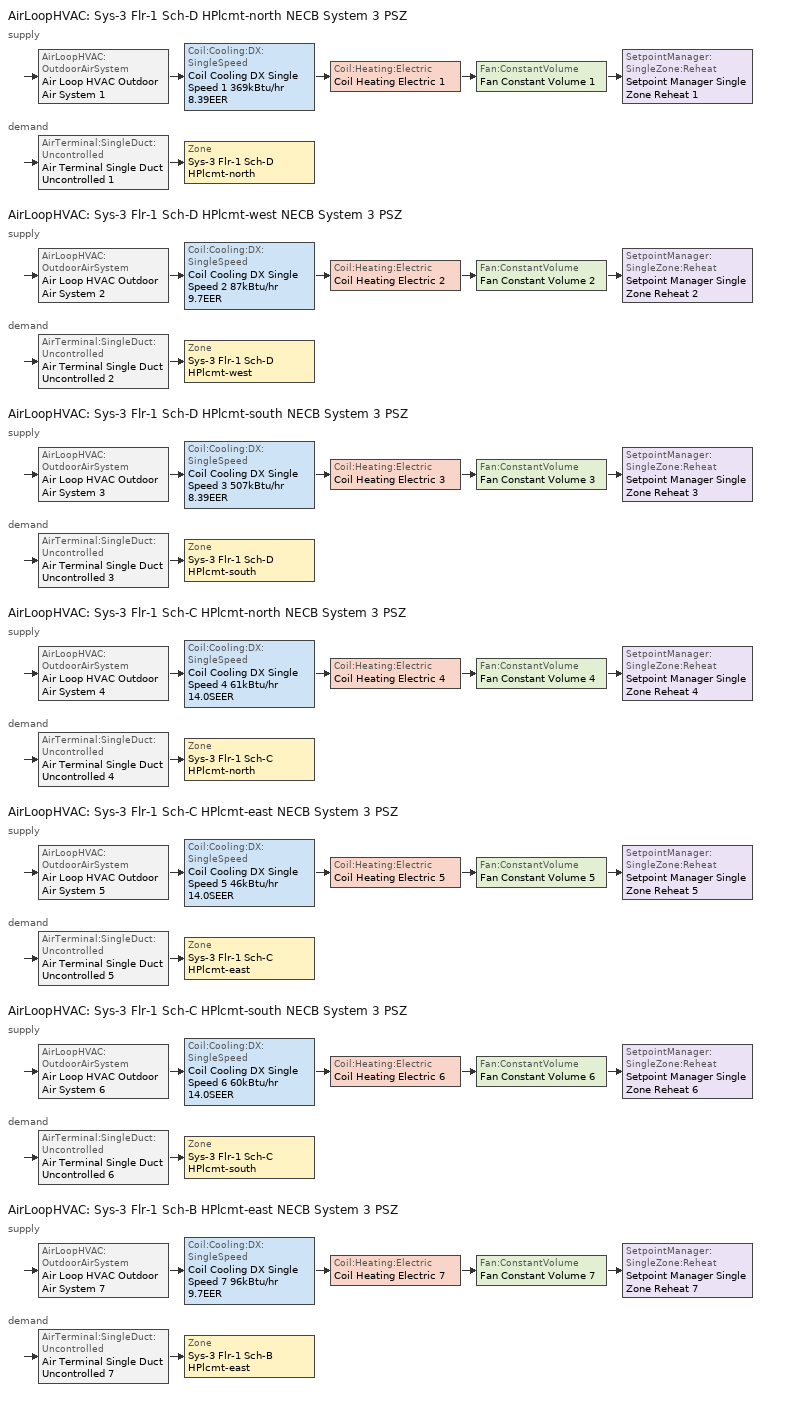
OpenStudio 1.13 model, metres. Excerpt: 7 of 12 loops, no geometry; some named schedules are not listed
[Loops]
AirLoopHVAC 'Sys-3 Flr-1 Sch-D HPlcmt-north NECB System 3 PSZ'
 supply: AirLoopHVAC:OutdoorAirSystem 'Air Loop HVAC Outdoor Air System 1' > Coil:Cooling:DX:SingleSpeed 'Coil Cooling DX Single Speed 1 369kBtu/hr 8.39EER' > Coil:Heating:Electric 'Coil Heating Electric 1' > Fan:ConstantVolume 'Fan Constant Volume 1' > SetpointManager:SingleZone:Reheat 'Setpoint Manager Single Zone Reheat 1'
 demand: AirTerminal:SingleDuct:Uncontrolled 'Air Terminal Single Duct Uncontrolled 1' > Zone 'Sys-3 Flr-1 Sch-D HPlcmt-north'
AirLoopHVAC 'Sys-3 Flr-1 Sch-D HPlcmt-west NECB System 3 PSZ'
 supply: AirLoopHVAC:OutdoorAirSystem 'Air Loop HVAC Outdoor Air System 2' > Coil:Cooling:DX:SingleSpeed 'Coil Cooling DX Single Speed 2 87kBtu/hr 9.7EER' > Coil:Heating:Electric 'Coil Heating Electric 2' > Fan:ConstantVolume 'Fan Constant Volume 2' > SetpointManager:SingleZone:Reheat 'Setpoint Manager Single Zone Reheat 2'
 demand: AirTerminal:SingleDuct:Uncontrolled 'Air Terminal Single Duct Uncontrolled 2' > Zone 'Sys-3 Flr-1 Sch-D HPlcmt-west'
AirLoopHVAC 'Sys-3 Flr-1 Sch-D HPlcmt-south NECB System 3 PSZ'
 supply: AirLoopHVAC:OutdoorAirSystem 'Air Loop HVAC Outdoor Air System 3' > Coil:Cooling:DX:SingleSpeed 'Coil Cooling DX Single Speed 3 507kBtu/hr 8.39EER' > Coil:Heating:Electric 'Coil Heating Electric 3' > Fan:ConstantVolume 'Fan Constant Volume 3' > SetpointManager:SingleZone:Reheat 'Setpoint Manager Single Zone Reheat 3'
 demand: AirTerminal:SingleDuct:Uncontrolled 'Air Terminal Single Duct Uncontrolled 3' > Zone 'Sys-3 Flr-1 Sch-D HPlcmt-south'
AirLoopHVAC 'Sys-3 Flr-1 Sch-C HPlcmt-north NECB System 3 PSZ'
 supply: AirLoopHVAC:OutdoorAirSystem 'Air Loop HVAC Outdoor Air System 4' > Coil:Cooling:DX:SingleSpeed 'Coil Cooling DX Single Speed 4 61kBtu/hr 14.0SEER' > Coil:Heating:Electric 'Coil Heating Electric 4' > Fan:ConstantVolume 'Fan Constant Volume 4' > SetpointManager:SingleZone:Reheat 'Setpoint Manager Single Zone Reheat 4'
 demand: AirTerminal:SingleDuct:Uncontrolled 'Air Terminal Single Duct Uncontrolled 4' > Zone 'Sys-3 Flr-1 Sch-C HPlcmt-north'
AirLoopHVAC 'Sys-3 Flr-1 Sch-C HPlcmt-east NECB System 3 PSZ'
 supply: AirLoopHVAC:OutdoorAirSystem 'Air Loop HVAC Outdoor Air System 5' > Coil:Cooling:DX:SingleSpeed 'Coil Cooling DX Single Speed 5 46kBtu/hr 14.0SEER' > Coil:Heating:Electric 'Coil Heating Electric 5' > Fan:ConstantVolume 'Fan Constant Volume 5' > SetpointManager:SingleZone:Reheat 'Setpoint Manager Single Zone Reheat 5'
 demand: AirTerminal:SingleDuct:Uncontrolled 'Air Terminal Single Duct Uncontrolled 5' > Zone 'Sys-3 Flr-1 Sch-C HPlcmt-east'
AirLoopHVAC 'Sys-3 Flr-1 Sch-C HPlcmt-south NECB System 3 PSZ'
 supply: AirLoopHVAC:OutdoorAirSystem 'Air Loop HVAC Outdoor Air System 6' > Coil:Cooling:DX:SingleSpeed 'Coil Cooling DX Single Speed 6 60kBtu/hr 14.0SEER' > Coil:Heating:Electric 'Coil Heating Electric 6' > Fan:ConstantVolume 'Fan Constant Volume 6' > SetpointManager:SingleZone:Reheat 'Setpoint Manager Single Zone Reheat 6'
 demand: AirTerminal:SingleDuct:Uncontrolled 'Air Terminal Single Duct Uncontrolled 6' > Zone 'Sys-3 Flr-1 Sch-C HPlcmt-south'
AirLoopHVAC 'Sys-3 Flr-1 Sch-B HPlcmt-east NECB System 3 PSZ'
 supply: AirLoopHVAC:OutdoorAirSystem 'Air Loop HVAC Outdoor Air System 7' > Coil:Cooling:DX:SingleSpeed 'Coil Cooling DX Single Speed 7 96kBtu/hr 9.7EER' > Coil:Heating:Electric 'Coil Heating Electric 7' > Fan:ConstantVolume 'Fan Constant Volume 7' > SetpointManager:SingleZone:Reheat 'Setpoint Manager Single Zone Reheat 7'
 demand: AirTerminal:SingleDuct:Uncontrolled 'Air Terminal Single Duct Uncontrolled 7' > Zone 'Sys-3 Flr-1 Sch-B HPlcmt-east'
[Sizing:Zone] Zone Cooling Design Supply Air Temperature Input Method=SupplyAirTemperature; Zone Cooling Design Supply Air Temperature {C}=13; Zone Cooling Design Supply Air Temperature Difference {deltaC}=11.11; Zone Heating Design Supply Air Temperature Input Method=SupplyAirTemperature; Zone Heating Design Supply Air Temperature {C}=43; Zone Heating Design Supply Air Temperature Difference {deltaC}=11.11; Zone Cooling Design Supply Air Humidity Ratio {kg-H2O/kg-air}=0.0085; Zone Heating Design Supply Air Humidity Ratio {kg-H2O/kg-air}=0.008; Zone Heating Sizing Factor=1.3; Zone Cooling Sizing Factor=1.1; Cooling Design Air Flow Method=DesignDay; Heating Design Air Flow Method=DesignDay; Account for Dedicated Outdoor Air System=No; Dedicated Outdoor Air System Control Strategy=NeutralSupplyAir; Dedicated Outdoor Air Low Setpoint Temperature for Design {C}=autosize; Dedicated Outdoor Air High Setpoint Temperature for Design {C}=autosize
Sys-3 Flr-1 Sch-D HPlcmt-north; Sys-3 Flr-1 Sch-D HPlcmt-west; Sys-3 Flr-1 Sch-D HPlcmt-south; Sys-3 Flr-1 Sch-C HPlcmt-north; Sys-3 Flr-1 Sch-C HPlcmt-east; Sys-3 Flr-1 Sch-C HPlcmt-south; Sys-3 Flr-1 Sch-B HPlcmt-east
[Zone equipment]
Sys-3 Flr-1 Sch-D HPlcmt-north: Air Terminal Single Duct Uncontrolled 1, Zone HVAC Baseboard Convective Electric 1
Sys-3 Flr-1 Sch-D HPlcmt-west: Air Terminal Single Duct Uncontrolled 2, Zone HVAC Baseboard Convective Electric 2
Sys-3 Flr-1 Sch-D HPlcmt-south: Air Terminal Single Duct Uncontrolled 3, Zone HVAC Baseboard Convective Electric 3
Sys-3 Flr-1 Sch-C HPlcmt-north: Air Terminal Single Duct Uncontrolled 4, Zone HVAC Baseboard Convective Electric 4
Sys-3 Flr-1 Sch-C HPlcmt-east: Air Terminal Single Duct Uncontrolled 5, Zone HVAC Baseboard Convective Electric 5
Sys-3 Flr-1 Sch-C HPlcmt-south: Air Terminal Single Duct Uncontrolled 6, Zone HVAC Baseboard Convective Electric 6
Sys-3 Flr-1 Sch-B HPlcmt-east: Air Terminal Single Duct Uncontrolled 7, Zone HVAC Baseboard Convective Electric 7
[AirLoopHVAC] Design Supply Air Flow Rate {m3/s}=AutoSize
Name | Availability Schedule | Availability Manager
Sys-3 Flr-1 Sch-D HPlcmt-north NECB System 3 PSZ | Sys-3 Flr-1 Sch-D HPlcmt-north NECB System 3 PSZ Occ Sch | Availability Manager Night Cycle 6
Sys-3 Flr-1 Sch-D HPlcmt-west NECB System 3 PSZ | Sys-3 Flr-1 Sch-D HPlcmt-west NECB System 3 PSZ Occ Sch | Availability Manager Night Cycle 8
Sys-3 Flr-1 Sch-D HPlcmt-south NECB System 3 PSZ | Sys-3 Flr-1 Sch-D HPlcmt-south NECB System 3 PSZ Occ Sch | Availability Manager Night Cycle 7
Sys-3 Flr-1 Sch-C HPlcmt-north NECB System 3 PSZ | Sys-3 Flr-1 Sch-C HPlcmt-north NECB System 3 PSZ Occ Sch | Availability Manager Night Cycle 4
Sys-3 Flr-1 Sch-C HPlcmt-east NECB System 3 PSZ | Sys-3 Flr-1 Sch-C HPlcmt-east NECB System 3 PSZ Occ Sch | Availability Manager Night Cycle 3
Sys-3 Flr-1 Sch-C HPlcmt-south NECB System 3 PSZ | Sys-3 Flr-1 Sch-C HPlcmt-south NECB System 3 PSZ Occ Sch | Availability Manager Night Cycle 5
Sys-3 Flr-1 Sch-B HPlcmt-east NECB System 3 PSZ | Sys-3 Flr-1 Sch-B HPlcmt-east NECB System 3 PSZ Occ Sch | Availability Manager Night Cycle 2
[Sizing:System] Type of Load to Size On=Sensible; Design Outdoor Air Flow Rate {m3/s}=Autosize; Minimum System Air Flow Ratio=1; Preheat Design Temperature {C}=7; Preheat Design Humidity Ratio {kg-H2O/kg-Air}=0.008; Precool Design Temperature {C}=13; Precool Design Humidity Ratio {kg-H2O/kg-Air}=0.008; Central Cooling Design Supply Air Temperature {C}=13; Central Heating Design Supply Air Temperature {C}=43; Sizing Option=NonCoincident; 100% Outdoor Air in Cooling=No; 100% Outdoor Air in Heating=No; Central Cooling Design Supply Air Humidity Ratio {kg-H2O/kg-Air}=0.0085; Central Heating Design Supply Air Humidity Ratio {kg-H2O/kg-Air}=0.008; Cooling Design Air Flow Method=DesignDay; Cooling Design Air Flow Rate {m3/s}=0; Heating Design Air Flow Method=DesignDay; Heating Design Air Flow Rate {m3/s}=0; System Outdoor Air Method=ZoneSum; Zone Maximum Outdoor Air Fraction=1; Cooling Supply Air Flow Rate Per Floor Area {m3/s-m2}=0.00996765; Cooling Fraction of Autosized Cooling Supply Air Flow Rate=1; Cooling Supply Air Flow Rate Per Unit Cooling Capacity {m3/s-W}=3.94755e-05; Heating Supply Air Flow Rate Per Floor Area {m3/s-m2}=0.00996765; Heating Fraction of Autosized Heating Supply Air Flow Rate=1; Heating Fraction of Autosized Cooling Supply Air Flow Rate=1; Heating Supply Air Flow Rate Per Unit Heating Capacity {m3/s-W}=3.15882e-05; Cooling Design Capacity Method=CoolingDesignCapacity; Cooling Design Capacity {W}=autosize; Cooling Design Capacity Per Floor Area {W/m2}=234.7; Fraction of Autosized Cooling Design Capacity=1; Heating Design Capacity Method=HeatingDesignCapacity; Heating Design Capacity {W}=autosize; Heating Design Capacity Per Floor Area {W/m2}=157; Fraction of Autosized Heating Design Capacity=1; Central Cooling Capacity Control Method=OnOff
Sys-3 Flr-1 Sch-D HPlcmt-north NECB System 3 PSZ; Sys-3 Flr-1 Sch-D HPlcmt-west NECB System 3 PSZ; Sys-3 Flr-1 Sch-D HPlcmt-south NECB System 3 PSZ; Sys-3 Flr-1 Sch-C HPlcmt-north NECB System 3 PSZ; Sys-3 Flr-1 Sch-C HPlcmt-east NECB System 3 PSZ; Sys-3 Flr-1 Sch-C HPlcmt-south NECB System 3 PSZ; Sys-3 Flr-1 Sch-B HPlcmt-east NECB System 3 PSZ
[Fan:ConstantVolume] Availability Schedule=Always On Discrete; Fan Efficiency=0.39975; Pressure Rise {Pa}=640; Maximum Flow Rate {m3/s}=AutoSize; Motor Efficiency=0.615
Fan Constant Volume 1; Fan Constant Volume 2; Fan Constant Volume 3; Fan Constant Volume 4; Fan Constant Volume 5; Fan Constant Volume 6; Fan Constant Volume 7
[Coil:Heating:Electric] Availability Schedule=Always On Discrete
Coil Heating Electric 1; Coil Heating Electric 2; Coil Heating Electric 3; Coil Heating Electric 4; Coil Heating Electric 5; Coil Heating Electric 6; Coil Heating Electric 7
[Coil:Cooling:DX:SingleSpeed] Availability Schedule=Always On Discrete; Rated Total Cooling Capacity {W}=autosize; Rated Sensible Heat Ratio=autosize; Rated Air Flow Rate {m3/s}=autosize; Rated Evaporator Fan Power Per Volume Flow Rate {W/(m3/s)}=773.3; Condenser Type=AirCooled; Evaporative Condenser Effectiveness=0; Evaporative Condenser Air Flow Rate {m3/s}=Autosize; Evaporative Condenser Pump Rated Power Consumption {W}=Autosize; Crankcase Heater Capacity {W}=0; Maximum Outdoor Dry-Bulb Temperature for Crankcase Heater Operation {C}=0; Basin Heater Capacity {W/K}=0; Basin Heater Setpoint Temperature {C}=10
Name | Rated COP {W/W} | Total Cooling Capacity Function of Temperature Curve | Total Cooling Capacity Function of Flow Fraction Curve | Energy Input Ratio Function of Temperature Curve | Energy Input Ratio Function of Flow Fraction Curve | Part Load Fraction Correlation Curve
Coil Cooling DX Single Speed 1 369kBtu/hr 8.39EER | 3.07879 | DXCOOL-NECB2011-REF-CAPFT | DXCOOL-NECB2011-REF-CAPFFLOW | DXCOOL-NECB2011-REF-COOLEIRFT | DXCOOL-NECB2011-REF-COOLEIRFFLOW | DXCOOL-NECB2011-REF-COOLPLFFPLR
Coil Cooling DX Single Speed 2 87kBtu/hr 9.7EER | 3.3448 | DXCOOL-NECB2011-REF-CAPFT 1 | DXCOOL-NECB2011-REF-CAPFFLOW 1 | DXCOOL-NECB2011-REF-COOLEIRFT 1 | DXCOOL-NECB2011-REF-COOLEIRFFLOW 1 | DXCOOL-NECB2011-REF-COOLPLFFPLR 1
Coil Cooling DX Single Speed 3 507kBtu/hr 8.39EER | 3.16916 | DXCOOL-NECB2011-REF-CAPFT 2 | DXCOOL-NECB2011-REF-CAPFFLOW 2 | DXCOOL-NECB2011-REF-COOLEIRFT 2 | DXCOOL-NECB2011-REF-COOLEIRFFLOW 2 | DXCOOL-NECB2011-REF-COOLPLFFPLR 2
Coil Cooling DX Single Speed 4 61kBtu/hr 14.0SEER | 3.8248 | DXCOOL-NECB2011-REF-CAPFT 3 | DXCOOL-NECB2011-REF-CAPFFLOW 3 | DXCOOL-NECB2011-REF-COOLEIRFT 3 | DXCOOL-NECB2011-REF-COOLEIRFFLOW 3 | DXCOOL-NECB2011-REF-COOLPLFFPLR 3
Coil Cooling DX Single Speed 5 46kBtu/hr 14.0SEER | 3.8248 | DXCOOL-NECB2011-REF-CAPFT 4 | DXCOOL-NECB2011-REF-CAPFFLOW 4 | DXCOOL-NECB2011-REF-COOLEIRFT 4 | DXCOOL-NECB2011-REF-COOLEIRFFLOW 4 | DXCOOL-NECB2011-REF-COOLPLFFPLR 4
Coil Cooling DX Single Speed 6 60kBtu/hr 14.0SEER | 3.8248 | DXCOOL-NECB2011-REF-CAPFT 5 | DXCOOL-NECB2011-REF-CAPFFLOW 5 | DXCOOL-NECB2011-REF-COOLEIRFT 5 | DXCOOL-NECB2011-REF-COOLEIRFFLOW 5 | DXCOOL-NECB2011-REF-COOLPLFFPLR 5
Coil Cooling DX Single Speed 7 96kBtu/hr 9.7EER | 3.35164 | DXCOOL-NECB2011-REF-CAPFT 6 | DXCOOL-NECB2011-REF-CAPFFLOW 6 | DXCOOL-NECB2011-REF-COOLEIRFT 6 | DXCOOL-NECB2011-REF-COOLEIRFFLOW 6 | DXCOOL-NECB2011-REF-COOLPLFFPLR 6
[Controller:OutdoorAir] Minimum Outdoor Air Flow Rate {m3/s}=Autosize; Maximum Outdoor Air Flow Rate {m3/s}=Autosize; Economizer Control Action Type=ModulateFlow; Lockout Type=NoLockout; Minimum Limit Type=FixedMinimum; High Humidity Control=No; Heat Recovery Bypass Control Type=BypassWhenWithinEconomizerLimits
Name | Economizer Control Type | Minimum Outdoor Air Schedule | Controller Mechanical Ventilation | Economizer Maximum Limit Dry-Bulb Temperature {C} | Economizer Maximum Limit Enthalpy {J/kg} | Economizer Minimum Limit Dry-Bulb Temperature {C}
Controller Outdoor Air 1 | DifferentialEnthalpy | Sys-3 Flr-1 Sch-D HPlcmt-north NECB System 3 PSZ Occ Sch | Controller Mechanical Ventilation 1
Controller Outdoor Air 2 | DifferentialEnthalpy | Sys-3 Flr-1 Sch-D HPlcmt-west NECB System 3 PSZ Occ Sch | Controller Mechanical Ventilation 2
Controller Outdoor Air 3 | DifferentialEnthalpy | Sys-3 Flr-1 Sch-D HPlcmt-south NECB System 3 PSZ Occ Sch | Controller Mechanical Ventilation 3
Controller Outdoor Air 4 | NoEconomizer | Sys-3 Flr-1 Sch-C HPlcmt-north NECB System 3 PSZ Occ Sch | Controller Mechanical Ventilation 4 | 28 | 64000 | -100
Controller Outdoor Air 5 | NoEconomizer | Sys-3 Flr-1 Sch-C HPlcmt-east NECB System 3 PSZ Occ Sch | Controller Mechanical Ventilation 5 | 28 | 64000 | -100
Controller Outdoor Air 6 | NoEconomizer | Sys-3 Flr-1 Sch-C HPlcmt-south NECB System 3 PSZ Occ Sch | Controller Mechanical Ventilation 6 | 28 | 64000 | -100
Controller Outdoor Air 7 | DifferentialEnthalpy | Sys-3 Flr-1 Sch-B HPlcmt-east NECB System 3 PSZ Occ Sch | Controller Mechanical Ventilation 7
[Controller:MechanicalVentilation] Availability Schedule=Always On Discrete; System Outdoor Air Method=ZoneSum
Controller Mechanical Ventilation 1; Controller Mechanical Ventilation 2; Controller Mechanical Ventilation 3; Controller Mechanical Ventilation 4; Controller Mechanical Ventilation 5; Controller Mechanical Ventilation 6; Controller Mechanical Ventilation 7
[AirLoopHVAC:OutdoorAirSystem]
Name | Controller
Air Loop HVAC Outdoor Air System 1 | Controller Outdoor Air 1
Air Loop HVAC Outdoor Air System 2 | Controller Outdoor Air 2
Air Loop HVAC Outdoor Air System 3 | Controller Outdoor Air 3
Air Loop HVAC Outdoor Air System 4 | Controller Outdoor Air 4
Air Loop HVAC Outdoor Air System 5 | Controller Outdoor Air 5
Air Loop HVAC Outdoor Air System 6 | Controller Outdoor Air 6
Air Loop HVAC Outdoor Air System 7 | Controller Outdoor Air 7
[SetpointManager:SingleZone:Reheat] Minimum Supply Air Temperature {C}=12.8; Maximum Supply Air Temperature {C}=13
Name | Control Zone
Setpoint Manager Single Zone Reheat 1 | Sys-3 Flr-1 Sch-D HPlcmt-north
Setpoint Manager Single Zone Reheat 2 | Sys-3 Flr-1 Sch-D HPlcmt-west
Setpoint Manager Single Zone Reheat 3 | Sys-3 Flr-1 Sch-D HPlcmt-south
Setpoint Manager Single Zone Reheat 4 | Sys-3 Flr-1 Sch-C HPlcmt-north
Setpoint Manager Single Zone Reheat 5 | Sys-3 Flr-1 Sch-C HPlcmt-east
Setpoint Manager Single Zone Reheat 6 | Sys-3 Flr-1 Sch-C HPlcmt-south
Setpoint Manager Single Zone Reheat 7 | Sys-3 Flr-1 Sch-B HPlcmt-east
[AirTerminal:SingleDuct:Uncontrolled] Availability Schedule=Always On Discrete; Maximum Air Flow Rate {m3/s}=AutoSize
Air Terminal Single Duct Uncontrolled 1; Air Terminal Single Duct Uncontrolled 2; Air Terminal Single Duct Uncontrolled 3; Air Terminal Single Duct Uncontrolled 4; Air Terminal Single Duct Uncontrolled 5; Air Terminal Single Duct Uncontrolled 6; Air Terminal Single Duct Uncontrolled 7
[ZoneHVAC:Baseboard:Convective:Electric] Availability Schedule=Always On Discrete; Nominal Capacity {W}=autosize; Efficiency=1
Zone HVAC Baseboard Convective Electric 1; Zone HVAC Baseboard Convective Electric 2; Zone HVAC Baseboard Convective Electric 3; Zone HVAC Baseboard Convective Electric 4; Zone HVAC Baseboard Convective Electric 5; Zone HVAC Baseboard Convective Electric 6; Zone HVAC Baseboard Convective Electric 7
[AvailabilityManager:NightCycle] Control Type=CycleOnAny; Thermostat Tolerance {deltaC}=1; Cycling Run Time {s}=3600
Availability Manager Night Cycle 2; Availability Manager Night Cycle 3; Availability Manager Night Cycle 4; Availability Manager Night Cycle 5; Availability Manager Night Cycle 6; Availability Manager Night Cycle 7; Availability Manager Night Cycle 8
[Schedule:Ruleset]
Name | Default Day Schedule | Summer Design Day Schedule | Winter Design Day Schedule
Sys-3 Flr-1 Sch-B HPlcmt-east NECB System 3 PSZ Occ Sch | Sys-3 Flr-1 Sch-B HPlcmt-east NECB System 3 PSZ Occ Sch Default | Sys-3 Flr-1 Sch-B HPlcmt-east NECB System 3 PSZ Occ Sch Summer Design Day | Sys-3 Flr-1 Sch-B HPlcmt-east NECB System 3 PSZ Occ Sch Winter Design Day
Sys-3 Flr-1 Sch-C HPlcmt-east NECB System 3 PSZ Occ Sch | Sys-3 Flr-1 Sch-C HPlcmt-east NECB System 3 PSZ Occ Sch Default | Sys-3 Flr-1 Sch-C HPlcmt-east NECB System 3 PSZ Occ Sch Summer Design Day | Sys-3 Flr-1 Sch-C HPlcmt-east NECB System 3 PSZ Occ Sch Winter Design Day
Sys-3 Flr-1 Sch-C HPlcmt-north NECB System 3 PSZ Occ Sch | Sys-3 Flr-1 Sch-C HPlcmt-north NECB System 3 PSZ Occ Sch Default | Sys-3 Flr-1 Sch-C HPlcmt-north NECB System 3 PSZ Occ Sch Summer Design Day | Sys-3 Flr-1 Sch-C HPlcmt-north NECB System 3 PSZ Occ Sch Winter Design Day
Sys-3 Flr-1 Sch-C HPlcmt-south NECB System 3 PSZ Occ Sch | Sys-3 Flr-1 Sch-C HPlcmt-south NECB System 3 PSZ Occ Sch Default | Sys-3 Flr-1 Sch-C HPlcmt-south NECB System 3 PSZ Occ Sch Summer Design Day | Sys-3 Flr-1 Sch-C HPlcmt-south NECB System 3 PSZ Occ Sch Winter Design Day
Sys-3 Flr-1 Sch-D HPlcmt-north NECB System 3 PSZ Occ Sch | Sys-3 Flr-1 Sch-D HPlcmt-north NECB System 3 PSZ Occ Sch Default | Sys-3 Flr-1 Sch-D HPlcmt-north NECB System 3 PSZ Occ Sch Summer Design Day | Sys-3 Flr-1 Sch-D HPlcmt-north NECB System 3 PSZ Occ Sch Winter Design Day
Sys-3 Flr-1 Sch-D HPlcmt-south NECB System 3 PSZ Occ Sch | Sys-3 Flr-1 Sch-D HPlcmt-south NECB System 3 PSZ Occ Sch Default | Sys-3 Flr-1 Sch-D HPlcmt-south NECB System 3 PSZ Occ Sch Summer Design Day | Sys-3 Flr-1 Sch-D HPlcmt-south NECB System 3 PSZ Occ Sch Winter Design Day
Sys-3 Flr-1 Sch-D HPlcmt-west NECB System 3 PSZ Occ Sch | Sys-3 Flr-1 Sch-D HPlcmt-west NECB System 3 PSZ Occ Sch Default | Sys-3 Flr-1 Sch-D HPlcmt-west NECB System 3 PSZ Occ Sch Summer Design Day | Sys-3 Flr-1 Sch-D HPlcmt-west NECB System 3 PSZ Occ Sch Winter Design Day
[Schedule:Day]
Sys-3 Flr-1 Sch-D HPlcmt-north NECB System 3 PSZ Occ Sch Default; Sys-3 Flr-1 Sch-D HPlcmt-north NECB System 3 PSZ Occ Sch Winter Design Day; Sys-3 Flr-1 Sch-D HPlcmt-north NECB System 3 PSZ Occ Sch Summer Design Day: 24, 0, 1
[Schedule:Rule] Schedule Ruleset=Sys-3 Flr-1 Sch-D HPlcmt-north NECB System 3 PSZ Occ Sch; Date Specification Type=DateRange; Start Month=1; Start Day=1; End Month=12
Name | Rule Order | Day Schedule | Apply Monday | End Day | Apply Tuesday | Apply Wednesday
Sys-3 Flr-1 Sch-D HPlcmt-north NECB System 3 PSZ Occ Sch Monday Rule | 6 | Sys-3 Flr-1 Sch-D HPlcmt-north NECB System 3 PSZ Occ Sch Monday | Yes | 25
Sys-3 Flr-1 Sch-D HPlcmt-north NECB System 3 PSZ Occ Sch Tuesday Rule | 5 | Sys-3 Flr-1 Sch-D HPlcmt-north NECB System 3 PSZ Occ Sch Tuesday |  | 26 | Yes
Sys-3 Flr-1 Sch-D HPlcmt-north NECB System 3 PSZ Occ Sch Wednesday Rule | 4 | Sys-3 Flr-1 Sch-D HPlcmt-north NECB System 3 PSZ Occ Sch Wednesday |  | 27 |  | Yes
[Schedule:Constant]
Always On Discrete: Value=1
[Curve:Biquadratic] Minimum Value of x=13; Maximum Value of x=24; Minimum Value of y=24; Maximum Value of y=46
Name | Coefficient1 Constant | Coefficient2 x | Coefficient3 x**2 | Coefficient4 y | Coefficient5 y**2 | Coefficient6 x*y
DXCOOL-NECB2011-REF-CAPFT; DXCOOL-NECB2011-REF-CAPFT 1; DXCOOL-NECB2011-REF-CAPFT 2; DXCOOL-NECB2011-REF-CAPFT 3; DXCOOL-NECB2011-REF-CAPFT 4; DXCOOL-NECB2011-REF-CAPFT 5; DXCOOL-NECB2011-REF-CAPFT 6 | 0.867905 | 0.0142459 | 0.00055436 | -0.0075575 | 3.3e-05 | -0.0001918
DXCOOL-NECB2011-REF-COOLEIRFT; DXCOOL-NECB2011-REF-COOLEIRFT 1; DXCOOL-NECB2011-REF-COOLEIRFT 2; DXCOOL-NECB2011-REF-COOLEIRFT 3; DXCOOL-NECB2011-REF-COOLEIRFT 4; DXCOOL-NECB2011-REF-COOLEIRFT 5; DXCOOL-NECB2011-REF-COOLEIRFT 6 | 0.116936 | 0.0284933 | -0.0004112 | 0.0214108 | 0.00016103 | -0.0006791
[Curve:Quadratic] Coefficient1 Constant=1; Coefficient2 x=0; Coefficient3 x**2=0; Minimum Value of x=0; Maximum Value of x=1
DXCOOL-NECB2011-REF-CAPFFLOW; DXCOOL-NECB2011-REF-COOLEIRFFLOW; DXCOOL-NECB2011-REF-CAPFFLOW 1; DXCOOL-NECB2011-REF-COOLEIRFFLOW 1; DXCOOL-NECB2011-REF-CAPFFLOW 2; DXCOOL-NECB2011-REF-COOLEIRFFLOW 2; DXCOOL-NECB2011-REF-CAPFFLOW 3; DXCOOL-NECB2011-REF-COOLEIRFFLOW 3; DXCOOL-NECB2011-REF-CAPFFLOW 4; DXCOOL-NECB2011-REF-COOLEIRFFLOW 4; DXCOOL-NECB2011-REF-CAPFFLOW 5; DXCOOL-NECB2011-REF-COOLEIRFFLOW 5; DXCOOL-NECB2011-REF-CAPFFLOW 6; DXCOOL-NECB2011-REF-COOLEIRFFLOW 6
[Curve:Cubic] Coefficient1 Constant=0.0277; Coefficient2 x=4.9151; Coefficient3 x**2=-8.184; Coefficient4 x**3=4.2702; Minimum Value of x=0.7; Maximum Value of x=1
DXCOOL-NECB2011-REF-COOLPLFFPLR; DXCOOL-NECB2011-REF-COOLPLFFPLR 1; DXCOOL-NECB2011-REF-COOLPLFFPLR 2; DXCOOL-NECB2011-REF-COOLPLFFPLR 3; DXCOOL-NECB2011-REF-COOLPLFFPLR 4; DXCOOL-NECB2011-REF-COOLPLFFPLR 5; DXCOOL-NECB2011-REF-COOLPLFFPLR 6
